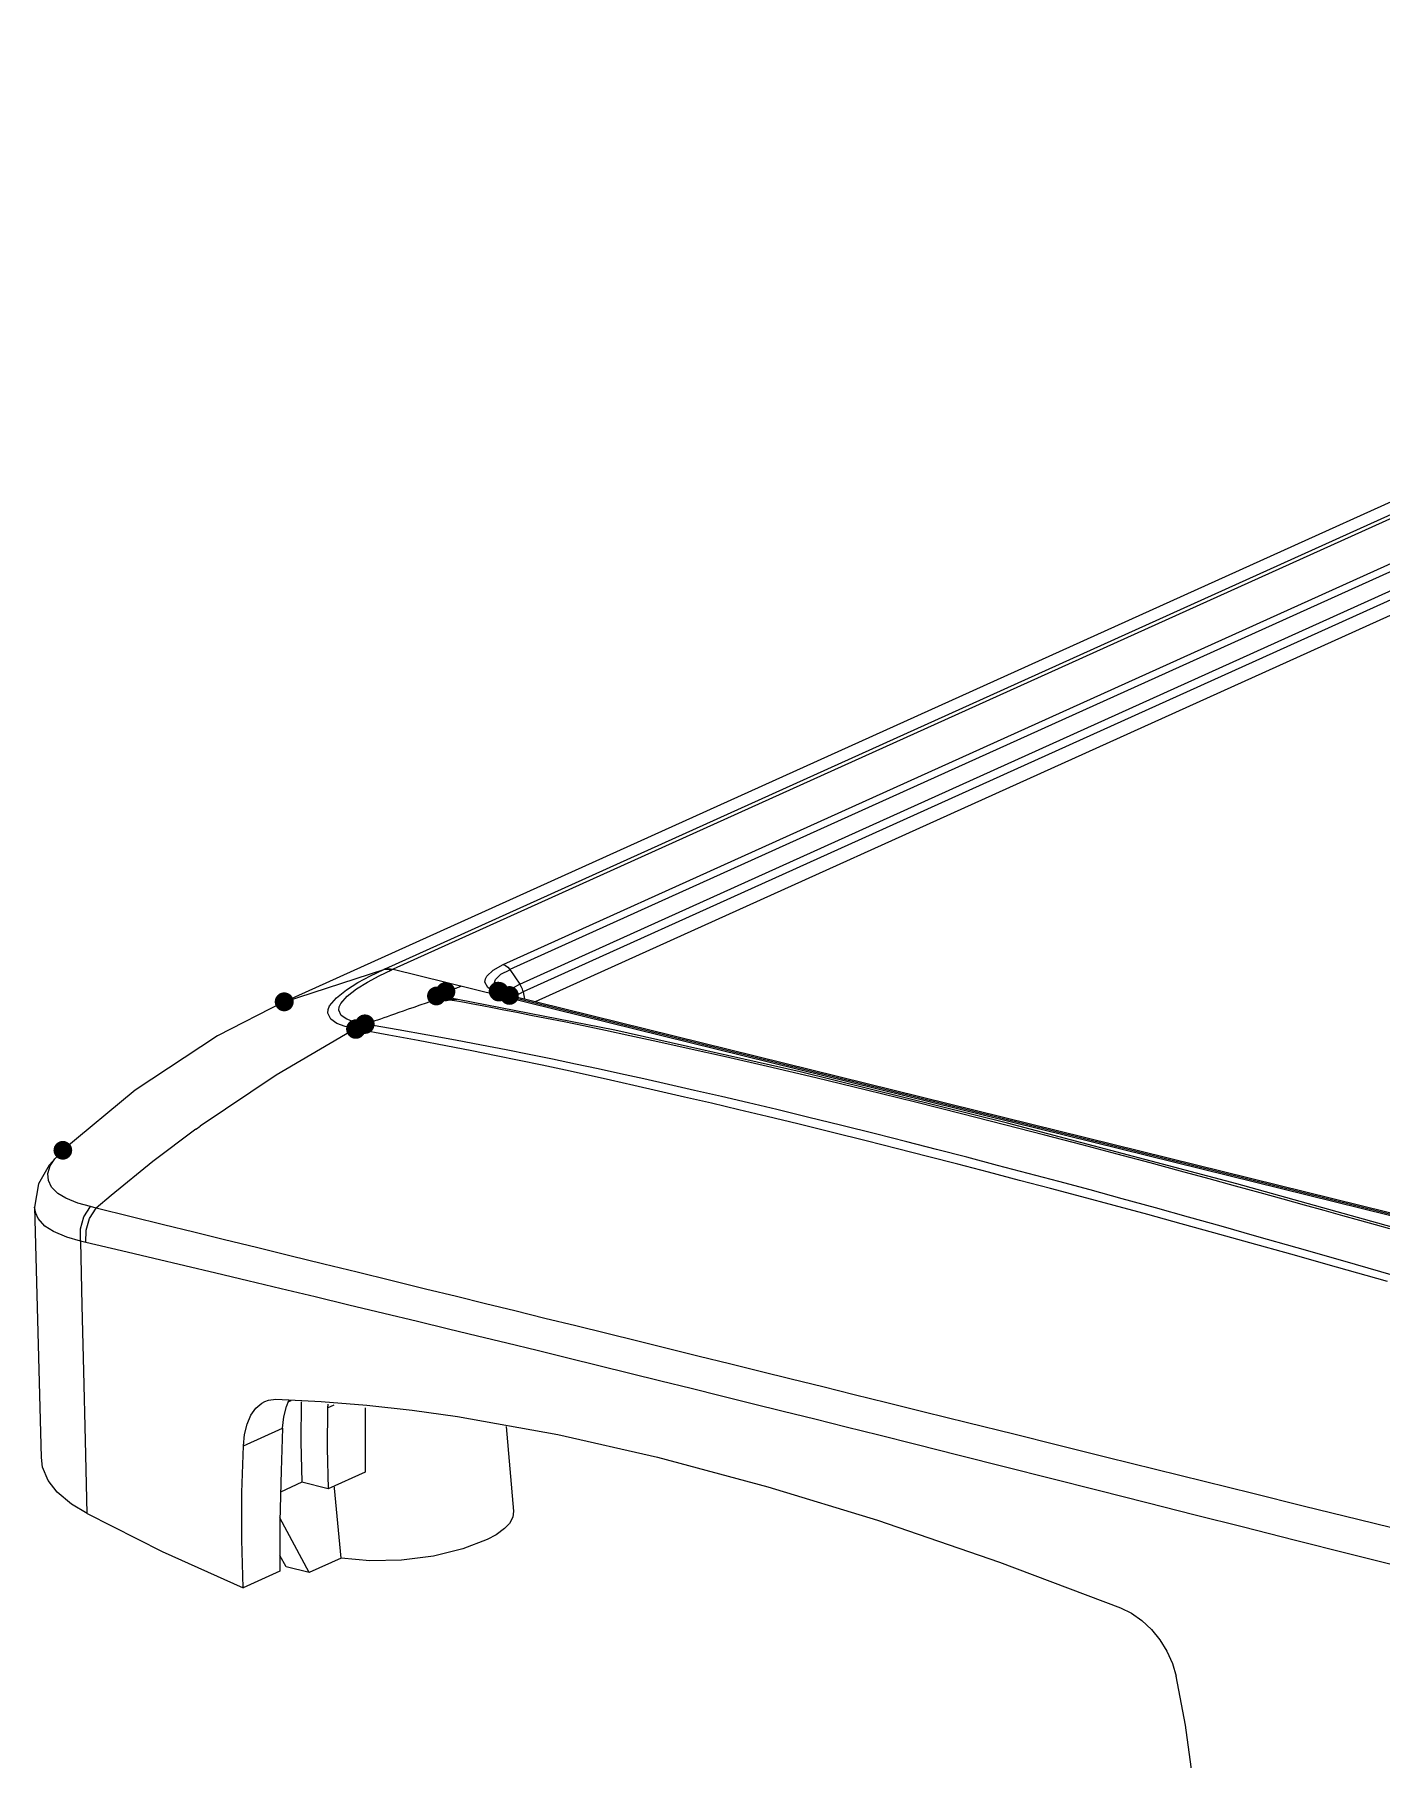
# Model space of a CAD drawing. Header units: millimetres. Extents: x 0 to 260, y 22 to 203.
# Drawn here: x 109.47 to 127.44, y 63.77 to 86.8 of the extents above; entities that cross this region are included whole.
import ezdxf

# ---------------------------------------------------------------- set-up
doc = ezdxf.new("R2010")
doc.units = ezdxf.units.MM

msp = doc.modelspace()

# ---------------------------------------------------------------- hatches: boundary and pattern name
h = msp.add_hatch(color=7)
edge = h.paths.add_edge_path()
edge.add_arc((115.655654, 74.0289), 0.12506, 0, 360)
h = msp.add_hatch(color=7)
edge = h.paths.add_edge_path()
edge.add_arc((115.657312, 74.027736), 0.126536, 0, 360)
h = msp.add_hatch(color=7)
edge = h.paths.add_edge_path()
edge.add_arc((115.667331, 74.021597), 0.131307, 0, 360)
h = msp.add_hatch(color=7)
edge = h.paths.add_edge_path()
edge.add_arc((112.801788, 73.885954), 0.126672, 0, 360)
h = msp.add_hatch(color=7)
edge = h.paths.add_edge_path()
edge.add_arc((114.832448, 73.963777), 0.12506, 0, 360)
h = msp.add_hatch(color=7)
edge = h.paths.add_edge_path()
edge.add_arc((114.956766, 74.021879), 0.128299, 0, 360)
h = msp.add_hatch(color=7)
edge = h.paths.add_edge_path()
edge.add_arc((115.807067, 73.971185), 0.125491, 0, 360)
h = msp.add_hatch(color=7)
edge = h.paths.add_edge_path()
edge.add_arc((113.878642, 73.587963), 0.130087, 0, 360)
h = msp.add_hatch(color=7)
edge = h.paths.add_edge_path()
edge.add_arc((113.757216, 73.522346), 0.130085, 0, 360)
h = msp.add_hatch(color=7)
edge = h.paths.add_edge_path()
edge.add_arc((109.847556, 71.903978), 0.12506, 0, 360)

# ---------------------------------------------------------------- linework, layer by layer
at = {"color": 7, "lineweight": 0}
for points in [[(141.099752, 86.674113), (112.80521, 73.88733)], [(114.148411, 74.326891), (141.747981, 86.799702)], [(141.853532, 86.792964), (114.253962, 74.320506)], [(115.725575, 74.384076), (142.102769, 86.304437)], [(142.193892, 86.238327), (115.811053, 74.315496)], [(115.946061, 74.123656), (142.328547, 86.046134)], [(142.366859, 85.942382), (115.988959, 74.021668)], [(142.386156, 85.742921), (116.150425, 73.886766)], [(115.612404, 74.011684), (115.516801, 74.075184), (115.480112, 74.149973), (115.48558, 74.191336), (115.504807, 74.230054), (115.589473, 74.31084), (115.725646, 74.384218)], [(115.722823, 74.383053), (115.754221, 74.370001), (115.784559, 74.346717), (115.811371, 74.315673)], [(112.803975, 73.886977), (114.131125, 74.319483)], [(113.748608, 73.523863), (113.616317, 73.555613), (113.505192, 73.597594), (113.421583, 73.654391), (113.381719, 73.733413), (113.386658, 73.783904), (113.407472, 73.832544), (113.498842, 73.941552), (113.631839, 74.04668), (113.78565, 74.143341), (113.951456, 74.232946), (114.131019, 74.319377)], [(113.870034, 73.589303), (113.740565, 73.616114), (113.636496, 73.653509), (113.562059, 73.704662), (113.529957, 73.774864), (113.536174, 73.820637), (113.556415, 73.863764), (113.642846, 73.962542), (113.768082, 74.059203), (113.912368, 74.148456), (114.068296, 74.231712), (114.237629, 74.312851)], [(114.148411, 74.326891), (114.131125, 74.319483)], [(114.131196, 74.319306), (114.165768, 74.321776), (114.201399, 74.319306), (114.237382, 74.312604)], [(114.148411, 74.326891), (114.182631, 74.329361), (114.217909, 74.326891), (114.253892, 74.320188)], [(114.253998, 74.320365), (114.237417, 74.312956)], [(114.253998, 74.320365), (131.496012, 70.063042)], [(115.655125, 74.028547), (115.629372, 74.051125), (115.597622, 74.116036), (115.619142, 74.184828), (115.69252, 74.253266), (115.811053, 74.315355)], [(115.811194, 74.315532), (115.945955, 74.123621)], [(114.848993, 73.939329), (114.819359, 73.944974), (114.79149, 73.94956), (114.766443, 73.954146), (114.745276, 73.958379), (114.729048, 73.961554), (114.732576, 73.972491), (114.757623, 73.976724), (114.795371, 73.983779), (114.842996, 73.993304)], [(114.880319, 73.933826), (114.790008, 73.902429)], [(114.847582, 73.963777), (114.814421, 73.967657)], [(114.832624, 73.97309), (114.852027, 73.980146), (114.882718, 73.990024), (114.921877, 74.003076), (114.966679, 74.018599)], [(114.843137, 73.99341), (114.896406, 74.005405)], [(114.870865, 73.960672), (114.847582, 73.963847)], [(114.880143, 73.933826), (114.849099, 73.939471)], [(114.972994, 73.945186), (114.933483, 73.951888), (114.899616, 73.956827), (114.870689, 73.960708)], [(114.906319, 73.928993), (114.880214, 73.933932)], [(114.926498, 73.94448), (114.880284, 73.933897)], [(114.896336, 74.005475), (114.951722, 74.020292)], [(114.959059, 73.91968), (114.906496, 73.928852)], [(114.926498, 73.94448), (114.973418, 73.94448), (114.986117, 73.942716)], [(114.961635, 74.023396), (115.007496, 74.037507)], [(114.966609, 74.018563), (115.015292, 74.036202), (115.065387, 74.055252), (115.115128, 74.075361), (115.164164, 74.095822)], [(115.118727, 73.918657), (114.973029, 73.945115)], [(115.007637, 74.037507), (115.163918, 74.095716)], [(115.756761, 73.964835), (115.612474, 74.011755)], [(115.744519, 73.98826), (115.675375, 74.016835)], [(115.806361, 73.971714), (115.744625, 73.988295)], [(115.754009, 73.965506), (115.785406, 73.972914), (115.80622, 73.971503)], [(130.037875, 70.438751), (115.756725, 73.964765)], [(115.946061, 74.123656), (115.850458, 74.067917), (115.7986, 74.01112), (115.788369, 73.975489)], [(130.093508, 70.443937), (115.807419, 73.971362)], [(115.900235, 73.970339), (115.881538, 73.954816)], [(115.988959, 74.021668), (115.900412, 73.970162)], [(115.988959, 74.021668), (115.980492, 74.057298), (115.965676, 74.091518), (115.94592, 74.123621)], [(115.988959, 74.021668), (116.006598, 73.922184)], [(112.798472, 73.88419), (111.911589, 73.430518), (110.813391, 72.705912), (109.847486, 71.904049)], [(114.789902, 73.902464), (114.69818, 73.870009), (114.609986, 73.839317), (114.529552, 73.811447), (114.457233, 73.786047), (114.391264, 73.762764), (114.330233, 73.741597), (114.273789, 73.721842), (114.221577, 73.70385), (114.1736, 73.686917), (114.12915, 73.671395), (114.087169, 73.656578), (114.047658, 73.64282), (114.011675, 73.63012), (113.979925, 73.618831), (113.951702, 73.608953), (113.922775, 73.599075), (113.887144, 73.586375)], [(115.013634, 73.909696), (114.958954, 73.919574)], [(115.013493, 73.910049), (115.06006, 73.920632), (115.106979, 73.920279)], [(115.104933, 73.893151), (115.013564, 73.909731)], [(115.206392, 73.874912), (115.104792, 73.893257)], [(115.118021, 73.918657), (115.107085, 73.920421)], [(117.212992, 73.505942), (115.118197, 73.918692)], [(127.557989, 70.853371), (127.364314, 70.908051), (127.154411, 70.966965), (126.927222, 71.030112), (126.681689, 71.098904), (126.4164, 71.172634), (126.131355, 71.251304), (125.824791, 71.335971), (125.496002, 71.426282), (125.142872, 71.52259), (124.763283, 71.625248), (124.356177, 71.734962), (123.919439, 71.851732), (123.451655, 71.975204), (122.950005, 72.106437), (122.41343, 72.245432), (121.840166, 72.391834), (121.227744, 72.545293), (120.574047, 72.706512), (119.893891, 72.870907), (119.252189, 73.022248), (118.689861, 73.151718), (118.207614, 73.260373), (117.787102, 73.353154), (117.41598, 73.433234), (117.08825, 73.502732), (116.796502, 73.563762), (116.536152, 73.617032), (116.302614, 73.663951), (116.093064, 73.705579), (115.904327, 73.742973), (115.734641, 73.775782), (115.581889, 73.804709), (115.443952, 73.830815), (115.319069, 73.853746), (115.206533, 73.874912)], [(113.748608, 73.523863), (112.694993, 72.906458), (111.681331, 72.225288)], [(113.748608, 73.523863), (113.787414, 73.549969), (113.827983, 73.571841), (113.869964, 73.58948)], [(113.765683, 73.520759), (113.804488, 73.546864), (113.845411, 73.569089), (113.887391, 73.586728)], [(127.526979, 70.152048), (126.842943, 70.345371), (126.232638, 70.516821), (125.689713, 70.668868), (125.207466, 70.803276), (124.770374, 70.924279), (124.325874, 71.045987), (123.878552, 71.167343), (123.447104, 71.282701), (123.027652, 71.394179), (122.613843, 71.502834), (122.201799, 71.610784), (121.790813, 71.717676), (121.386882, 71.822451), (120.985421, 71.925109), (120.568438, 72.030237), (120.117235, 72.142773), (119.655449, 72.256368), (119.244816, 72.355498), (118.867696, 72.445809), (118.503277, 72.531182), (118.142385, 72.615496), (117.794546, 72.695223), (117.46611, 72.770365), (117.156018, 72.840215), (116.857216, 72.906537), (116.556296, 72.972154), (116.246204, 73.038476), (115.938935, 73.102329), (115.630607, 73.165476), (115.304641, 73.23074), (114.958213, 73.298473), (114.591324, 73.369029), (114.197624, 73.443112), (113.765824, 73.520723)], [(127.605649, 70.232764), (126.926904, 70.428908), (126.321185, 70.602122), (125.782846, 70.755228), (125.303774, 70.891047), (124.869857, 71.012756), (124.428179, 71.135875), (123.983679, 71.257583), (123.555407, 71.374), (123.138071, 71.485831), (122.727438, 71.595192), (122.318216, 71.703142), (121.909699, 71.810386), (121.507885, 71.914808), (121.108541, 72.017467), (120.693321, 72.122594), (120.244588, 72.234778), (119.784566, 72.347667), (119.374991, 72.446444), (118.999282, 72.53605), (118.635921, 72.621069), (118.275735, 72.703972), (117.928602, 72.782994), (117.601224, 72.856725), (117.291132, 72.925517), (116.992329, 72.990428), (116.690704, 73.054986), (116.38026, 73.119897), (116.072285, 73.182339), (115.762899, 73.243722), (115.436227, 73.307222), (115.088388, 73.372839), (114.719735, 73.441278), (114.323213, 73.512186), (113.887179, 73.586622)], [(128.736161, 70.556579), (125.513183, 71.456162), (122.453541, 72.267551), (119.684941, 72.951234), (117.213027, 73.505801)], [(111.624039, 72.184401), (111.049541, 71.753439), (110.490917, 71.302104)], [(111.624039, 72.184401), (111.643442, 72.200982), (111.664609, 72.215798)], [(111.664503, 72.215763), (111.681084, 72.225288)], [(109.84738, 71.903978), (109.664994, 71.706422), (109.52353, 71.455245), (109.469555, 71.145859)], [(109.741264, 71.791654), (109.844276, 71.90172)], [(110.215327, 71.152949), (110.049081, 71.200089), (109.887597, 71.265486), (109.781278, 71.327442), (109.696391, 71.412947), (109.656571, 71.49973), (109.647708, 71.593922), (109.680031, 71.698564), (109.741194, 71.79183)], [(110.490741, 71.302457), (110.291069, 71.133123)], [(109.469449, 71.145717), (109.55976, 67.80209)], [(110.080954, 70.690599), (109.898921, 70.743471), (109.723238, 70.819363), (109.608276, 70.892785), (109.518979, 70.991871), (109.485906, 71.065866), (109.471354, 71.145682)], [(110.080954, 70.690599), (110.082365, 70.855699), (110.128579, 71.014802), (110.215363, 71.153091)], [(110.155567, 70.674054), (110.158389, 70.837743), (110.204956, 70.995434), (110.291033, 71.132665)], [(110.291104, 71.132594), (110.215257, 71.153055)], [(128.001677, 66.759737), (127.14478, 66.970346), (126.401477, 67.153084), (125.725555, 67.320301), (125.076797, 67.481521), (124.429097, 67.643093), (123.778222, 67.805018), (123.139694, 67.963415), (122.538208, 68.112287), (121.920494, 68.265393), (121.34088, 68.408973), (120.844522, 68.532446), (120.408841, 68.640748), (119.989388, 68.744818), (119.568877, 68.848887), (119.152952, 68.951546), (118.743377, 69.052793), (118.33733, 69.152982), (117.930577, 69.253523), (117.519238, 69.355123), (117.104724, 69.457429), (116.691269, 69.559382), (116.281694, 69.660629), (115.877411, 69.760112), (115.48618, 69.856068), (115.101299, 69.950612), (114.688197, 70.051507), (114.240874, 70.161573), (113.775913, 70.275873), (113.328591, 70.385587), (112.876683, 70.496712), (112.432888, 70.604662), (112.006733, 70.708732), (111.597158, 70.808921), (111.188994, 70.909462), (110.760369, 71.015296), (110.291174, 71.132771)], [(110.080954, 70.690599), (110.101768, 69.833702), (110.123287, 68.954227), (110.146218, 68.030654), (110.169854, 67.053813)], [(110.155567, 70.674054), (110.081131, 70.690634)], [(127.874536, 66.299151), (127.020108, 66.513639), (126.278569, 66.700612), (125.604411, 66.871003), (124.957417, 67.035045), (124.311128, 67.199087), (123.662369, 67.363481), (123.025606, 67.523995), (122.425531, 67.674631), (121.809581, 67.829501), (121.231025, 67.974492), (120.735725, 68.099376), (120.30075, 68.208384), (119.882003, 68.312806), (119.462197, 68.417581), (119.046978, 68.520592), (118.637756, 68.622192), (118.232061, 68.722734), (117.825661, 68.823276), (117.413969, 68.924876), (116.999456, 69.026828), (116.586353, 69.128428), (116.176072, 69.229323), (115.771436, 69.328101), (115.380206, 69.423351), (114.994619, 69.516484), (114.580458, 69.616673), (114.131725, 69.725328), (113.665353, 69.837864), (113.216267, 69.945814), (112.762242, 70.054823), (112.315978, 70.160656), (111.887353, 70.261903), (111.474603, 70.359623), (111.062558, 70.457342), (110.630053, 70.560353), (110.155567, 70.673948)], [(112.256182, 67.956571), (112.273115, 68.111088), (112.307335, 68.249024), (112.357782, 68.366499), (112.423046, 68.460338), (112.50101, 68.528071), (112.544049, 68.551707)], [(112.544049, 68.551531), (112.58991, 68.568111), (112.687629, 68.579753)], [(112.6877, 68.579788), (113.295889, 68.55118), (113.903019, 68.501736), (114.508562, 68.433639), (115.111989, 68.349072), (116.452897, 68.109139), (117.781105, 67.808616), (119.256863, 67.413329), (120.717275, 66.965124), (122.34799, 66.405575), (123.960714, 65.796019)], [(112.780551, 68.193602), (112.797484, 68.347766), (112.831351, 68.485703), (112.86169, 68.564019)], [(112.888536, 68.560491), (112.857139, 68.54638)], [(113.028236, 68.547403), (113.023782, 68.013165), (113.038114, 67.471784)], [(113.380167, 68.464712), (113.373509, 67.92924), (113.386164, 67.385565)], [(113.382919, 68.516041), (113.380097, 68.464536)], [(113.380167, 68.464712), (113.470126, 68.505282)], [(113.880371, 68.466441), (113.880371, 67.608838)], [(112.256182, 67.956571), (112.78041, 68.193638)], [(112.780551, 68.193602), (112.760443, 67.626336)], [(115.765016, 68.217027), (115.863088, 67.08461)], [(112.254136, 66.062472), (112.23438, 66.705939), (112.235086, 67.337764), (112.256252, 67.956536)], [(110.170031, 67.053954), (109.960966, 67.182056), (109.773861, 67.342173), (109.653564, 67.496822), (109.577717, 67.67449), (109.561489, 67.802196)], [(112.760548, 67.626195), (112.741146, 66.955167), (112.743968, 66.283875)], [(113.880371, 67.608979), (113.386129, 67.385671)], [(113.038079, 67.471854), (112.750918, 67.342032)], [(113.3862, 67.385706), (113.038008, 67.471784)], [(113.470584, 67.393644), (113.467762, 67.422571)], [(113.559837, 66.457618), (113.470584, 67.393538)], [(110.170031, 67.053954), (111.175094, 66.545954), (112.254242, 66.062296)], [(115.860301, 67.08461), (115.852893, 67.005941), (115.808178, 66.922685), (115.739651, 66.853188), (115.628129, 66.77174), (115.508934, 66.706432), (115.18579, 66.581549), (114.791737, 66.487357), (114.367345, 66.432677), (113.942954, 66.422799), (113.559837, 66.457724)], [(113.135375, 66.26606), (112.743086, 66.999485)], [(112.827047, 66.342189), (112.742028, 66.496706)], [(113.135375, 66.26606), (112.827047, 66.34226)], [(113.559837, 66.457618), (113.135445, 66.26606)], [(112.744038, 66.283981), (112.25403, 66.062437)], [(123.960572, 65.79616), (124.108386, 65.724193), (124.248086, 65.627179), (124.376145, 65.508293), (124.488681, 65.370357), (124.582167, 65.217252), (124.654134, 65.053916), (124.702464, 64.883524)], [(124.702288, 64.883559), (124.822938, 64.229862), (124.913954, 63.575459), (124.974985, 62.921762)]]:
    msp.add_lwpolyline(points, dxfattribs=at)

doc.saveas('drawing.dxf')
